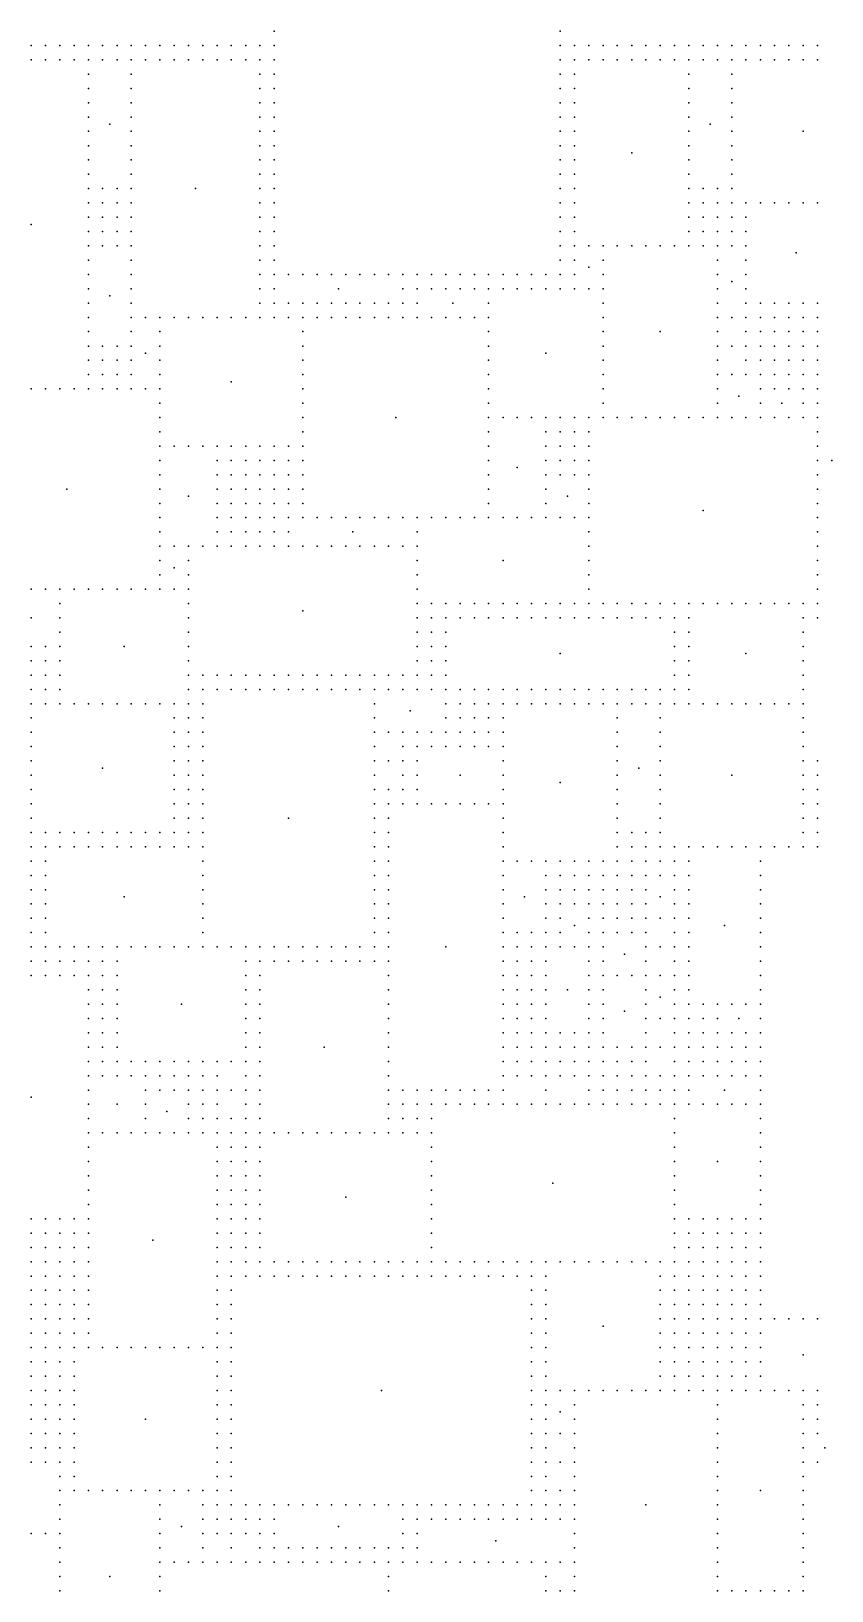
# Model space of a CAD drawing. Header units: metres. Extents: x -50 to 50, y -49 to 49.
# Drawn here: x 0.22 to 12.67, y 0.22 to 24.47 of the extents above; entities that cross this region are included whole.
import ezdxf

# ---------------------------------------------------------------- set-up
doc = ezdxf.new("R2010")
doc.units = ezdxf.units.M

msp = doc.modelspace()

# ---------------------------------------------------------------- linework, layer by layer
for p in [(0.222, 24.251), (0.444, 24.251), (0.667, 24.251), (0.889, 24.251), (1.111, 24.251), (1.333, 24.251), (1.556, 24.251), (1.778, 24.251), (2, 24.251), (2.222, 24.251), (2.444, 24.251), (2.667, 24.251), (2.889, 24.251), (3.111, 24.251), (3.333, 24.251), (3.556, 24.251), (3.778, 24.251), (4, 24.473), (4, 24.251), (8.444, 24.473), (8.444, 24.251), (8.667, 24.251), (8.889, 24.251), (9.111, 24.251), (9.333, 24.251), (9.556, 24.251), (9.778, 24.251), (10, 24.251), (10.222, 24.251), (10.444, 24.251), (10.667, 24.251), (10.889, 24.251), (11.111, 24.251), (11.333, 24.251), (11.556, 24.251), (11.778, 24.251), (12, 24.251), (12.222, 24.251), (12.444, 24.251), (0.222, 24.028), (0.444, 24.028), (0.667, 24.028), (0.889, 24.028), (1.111, 24.028), (1.333, 24.028), (1.556, 24.028), (1.778, 24.028), (2, 24.028), (2.222, 24.028), (2.444, 24.028), (2.667, 24.028), (2.889, 24.028), (3.111, 24.028), (3.333, 24.028), (3.556, 24.028), (3.778, 24.028), (4, 24.028), (8.444, 24.028), (8.667, 24.028), (8.889, 24.028), (9.111, 24.028), (9.333, 24.028), (9.556, 24.028), (9.778, 24.028), (10, 24.028), (10.222, 24.028), (10.444, 24.028), (10.667, 24.028), (10.889, 24.028), (11.111, 24.028), (11.333, 24.028), (11.556, 24.028), (11.778, 24.028), (12, 24.028), (12.222, 24.028), (12.444, 24.028), (1.111, 23.806), (1.778, 23.806), (3.778, 23.806), (4, 23.806), (8.444, 23.806), (8.667, 23.806), (10.444, 23.806), (11.111, 23.806), (1.111, 23.583), (1.778, 23.583), (3.778, 23.583), (4, 23.583), (8.444, 23.583), (8.667, 23.583), (10.444, 23.583), (11.111, 23.583), (1.111, 23.361), (1.778, 23.361), (3.778, 23.361), (4, 23.361), (8.444, 23.361), (8.667, 23.361), (10.444, 23.361), (11.111, 23.361), (1.111, 23.138), (1.778, 23.138), (3.778, 23.138), (4, 23.138), (8.444, 23.138), (8.667, 23.138), (10.444, 23.138), (11.111, 23.138), (1.111, 22.916), (1.444, 23.027), (1.778, 22.916), (3.778, 22.916), (4, 22.916), (8.444, 22.916), (8.667, 22.916), (10.444, 22.916), (10.778, 23.027), (11.111, 22.916), (12.222, 22.916), (1.111, 22.693), (1.778, 22.693), (3.778, 22.693), (4, 22.693), (8.444, 22.693), (8.667, 22.693), (9.556, 22.582), (10.444, 22.693), (11.111, 22.693), (1.111, 22.471), (1.778, 22.471), (3.778, 22.471), (4, 22.471), (8.444, 22.471), (8.667, 22.471), (10.444, 22.471), (11.111, 22.471), (1.111, 22.248), (1.778, 22.248), (3.778, 22.248), (4, 22.248), (8.444, 22.248), (8.667, 22.248), (10.444, 22.248), (11.111, 22.248), (1.111, 22.026), (1.333, 22.026), (1.556, 22.026), (1.778, 22.026), (2.778, 22.026), (3.778, 22.026), (4, 22.026), (8.444, 22.026), (8.667, 22.026), (10.444, 22.026), (10.667, 22.026), (10.889, 22.026), (11.111, 22.026), (1.111, 21.803), (1.333, 21.803), (1.556, 21.803), (1.778, 21.803), (3.778, 21.803), (4, 21.803), (8.444, 21.803), (8.667, 21.803), (10.444, 21.803), (10.667, 21.803), (10.889, 21.803), (11.111, 21.803), (11.333, 21.803), (11.556, 21.803), (11.778, 21.803), (12, 21.803), (12.222, 21.803), (12.444, 21.803), (0.222, 21.469), (1.111, 21.581), (1.111, 21.358), (1.333, 21.581), (1.333, 21.358), (1.556, 21.581), (1.556, 21.358), (1.778, 21.581), (1.778, 21.358), (3.778, 21.581), (3.778, 21.358), (4, 21.581), (4, 21.358), (8.444, 21.581), (8.444, 21.358), (8.667, 21.581), (8.667, 21.358), (10.444, 21.581), (10.444, 21.358), (10.667, 21.581), (10.667, 21.358), (10.889, 21.581), (10.889, 21.358), (11.111, 21.581), (11.111, 21.358), (11.333, 21.581), (11.333, 21.358), (1.111, 21.136), (1.333, 21.136), (1.556, 21.136), (1.778, 21.136), (3.778, 21.136), (4, 21.136), (8.444, 21.136), (8.667, 21.136), (8.889, 21.136), (9.111, 21.136), (9.333, 21.136), (9.556, 21.136), (9.778, 21.136), (10, 21.136), (10.222, 21.136), (10.444, 21.136), (10.667, 21.136), (10.889, 21.136), (11.111, 21.136), (11.333, 21.136), (1.111, 20.913), (1.778, 20.913), (3.778, 20.913), (4, 20.913), (8.444, 20.913), (8.667, 20.913), (9.111, 20.913), (10.889, 20.913), (11.333, 20.913), (12.111, 21.025), (1.111, 20.691), (1.778, 20.691), (3.778, 20.691), (4, 20.691), (4.222, 20.691), (4.444, 20.691), (4.667, 20.691), (4.889, 20.691), (5.111, 20.691), (5.333, 20.691), (5.556, 20.691), (5.778, 20.691), (6, 20.691), (6.222, 20.691), (6.444, 20.691), (6.667, 20.691), (6.889, 20.691), (7.111, 20.691), (7.333, 20.691), (7.556, 20.691), (7.778, 20.691), (8, 20.691), (8.222, 20.691), (8.444, 20.691), (8.667, 20.691), (8.889, 20.802), (9.111, 20.691), (10.889, 20.691), (11.333, 20.691), (1.111, 20.468), (1.778, 20.468), (3.778, 20.468), (4, 20.468), (5, 20.468), (6, 20.468), (6.222, 20.468), (6.444, 20.468), (6.667, 20.468), (6.889, 20.468), (7.111, 20.468), (7.333, 20.468), (7.556, 20.468), (7.778, 20.468), (8, 20.468), (8.222, 20.468), (8.444, 20.468), (8.667, 20.468), (8.889, 20.468), (9.111, 20.468), (10.889, 20.468), (11.111, 20.58), (11.333, 20.468), (1.111, 20.246), (1.444, 20.357), (1.778, 20.246), (3.778, 20.246), (4, 20.246), (4.222, 20.246), (4.444, 20.246), (4.667, 20.246), (4.889, 20.246), (5.111, 20.246), (5.333, 20.246), (5.556, 20.246), (5.778, 20.246), (6, 20.246), (6.222, 20.246), (6.778, 20.246), (7.333, 20.246), (9.111, 20.246), (10.889, 20.246), (11.333, 20.246), (11.556, 20.246), (11.778, 20.246), (12, 20.246), (12.222, 20.246), (12.444, 20.246), (1.111, 20.023), (1.778, 20.023), (2, 20.023), (2.222, 20.023), (2.444, 20.023), (2.667, 20.023), (2.889, 20.023), (3.111, 20.023), (3.333, 20.023), (3.556, 20.023), (3.778, 20.023), (4, 20.023), (4.222, 20.023), (4.444, 20.023), (4.667, 20.023), (4.889, 20.023), (5.111, 20.023), (5.333, 20.023), (5.556, 20.023), (5.778, 20.023), (6, 20.023), (6.222, 20.023), (6.444, 20.023), (6.667, 20.023), (6.889, 20.023), (7.111, 20.023), (7.333, 20.023), (9.111, 20.023), (10.889, 20.023), (11.111, 20.023), (11.333, 20.023), (11.556, 20.023), (11.778, 20.023), (12, 20.023), (12.222, 20.023), (12.444, 20.023), (1.111, 19.801), (1.778, 19.801), (2.222, 19.801), (4.444, 19.801), (7.333, 19.801), (9.111, 19.801), (10, 19.801), (10.889, 19.801), (11.333, 19.801), (11.556, 19.801), (11.778, 19.801), (12, 19.801), (12.222, 19.801), (12.444, 19.801), (1.111, 19.578), (1.333, 19.578), (1.556, 19.578), (1.778, 19.578), (2, 19.467), (2.222, 19.578), (4.444, 19.578), (7.333, 19.578), (8.222, 19.467), (9.111, 19.578), (10.889, 19.578), (11.111, 19.578), (11.333, 19.578), (11.556, 19.578), (11.778, 19.578), (12, 19.578), (12.222, 19.578), (12.444, 19.578), (1.111, 19.356), (1.333, 19.356), (1.556, 19.356), (1.778, 19.356), (2.222, 19.356), (4.444, 19.356), (7.333, 19.356), (9.111, 19.356), (10.889, 19.356), (11.333, 19.356), (11.556, 19.356), (11.778, 19.356), (12, 19.356), (12.222, 19.356), (12.444, 19.356), (1.111, 19.133), (1.333, 19.133), (1.556, 19.133), (1.778, 19.133), (2.222, 19.133), (3.333, 19.022), (4.444, 19.133), (7.333, 19.133), (9.111, 19.133), (10.889, 19.133), (11.111, 19.133), (11.333, 19.133), (11.556, 19.133), (11.778, 19.133), (12, 19.133), (12.222, 19.133), (12.444, 19.133), (0.222, 18.911), (0.444, 18.911), (0.667, 18.911), (0.889, 18.911), (1.111, 18.911), (1.333, 18.911), (1.556, 18.911), (1.778, 18.911), (2, 18.911), (2.222, 18.911), (2.222, 18.688), (4.444, 18.911), (4.444, 18.688), (7.333, 18.911), (7.333, 18.688), (9.111, 18.911), (9.111, 18.688), (10.889, 18.911), (10.889, 18.688), (11.222, 18.8), (11.556, 18.911), (11.556, 18.688), (11.778, 18.911), (11.889, 18.688), (12, 18.911), (12.222, 18.911), (12.222, 18.688), (12.444, 18.911), (12.444, 18.688), (2.222, 18.466), (4.444, 18.466), (5.889, 18.466), (7.333, 18.466), (7.556, 18.466), (7.778, 18.466), (8, 18.466), (8.222, 18.466), (8.444, 18.466), (8.667, 18.466), (8.889, 18.466), (9.111, 18.466), (9.333, 18.466), (9.556, 18.466), (9.778, 18.466), (10, 18.466), (10.222, 18.466), (10.444, 18.466), (10.667, 18.466), (10.889, 18.466), (11.111, 18.466), (11.333, 18.466), (11.556, 18.466), (11.778, 18.466), (12, 18.466), (12.222, 18.466), (12.444, 18.466), (2.222, 18.244), (4.444, 18.244), (7.333, 18.244), (8.222, 18.244), (8.444, 18.244), (8.667, 18.244), (8.889, 18.244), (12.444, 18.244), (2.222, 18.021), (2.444, 18.021), (2.667, 18.021), (2.889, 18.021), (3.111, 18.021), (3.333, 18.021), (3.556, 18.021), (3.778, 18.021), (4, 18.021), (4.222, 18.021), (4.444, 18.021), (7.333, 18.021), (8.222, 18.021), (8.444, 18.021), (8.667, 18.021), (8.889, 18.021), (12.444, 18.021), (2.222, 17.799), (3.111, 17.799), (3.333, 17.799), (3.556, 17.799), (3.778, 17.799), (4, 17.799), (4.222, 17.799), (4.444, 17.799), (7.333, 17.799), (8.222, 17.799), (8.444, 17.799), (8.667, 17.799), (8.889, 17.799), (12.444, 17.799), (12.667, 17.799), (2.222, 17.576), (3.111, 17.576), (3.333, 17.576), (3.556, 17.576), (3.778, 17.576), (4, 17.576), (4.222, 17.576), (4.444, 17.576), (7.333, 17.576), (7.778, 17.687), (8.222, 17.576), (8.444, 17.576), (8.667, 17.576), (8.889, 17.576), (12.444, 17.576), (0.778, 17.354), (2.222, 17.354), (2.667, 17.242), (3.111, 17.354), (3.333, 17.354), (3.556, 17.354), (3.778, 17.354), (4, 17.354), (4.222, 17.354), (4.444, 17.354), (7.333, 17.354), (8.222, 17.354), (8.556, 17.242), (8.889, 17.354), (12.444, 17.354), (2.222, 17.131), (3.111, 17.131), (3.333, 17.131), (3.556, 17.131), (3.778, 17.131), (4, 17.131), (4.222, 17.131), (4.444, 17.131), (7.333, 17.131), (8.222, 17.131), (8.889, 17.131), (10.667, 17.02), (12.444, 17.131), (2.222, 16.909), (3.111, 16.909), (3.333, 16.909), (3.556, 16.909), (3.778, 16.909), (4, 16.909), (4.222, 16.909), (4.444, 16.909), (4.667, 16.909), (4.889, 16.909), (5.111, 16.909), (5.333, 16.909), (5.556, 16.909), (5.778, 16.909), (6, 16.909), (6.222, 16.909), (6.444, 16.909), (6.667, 16.909), (6.889, 16.909), (7.111, 16.909), (7.333, 16.909), (7.556, 16.909), (7.778, 16.909), (8, 16.909), (8.222, 16.909), (8.444, 16.909), (8.667, 16.909), (8.889, 16.909), (12.444, 16.909), (2.222, 16.686), (3.111, 16.686), (3.333, 16.686), (3.556, 16.686), (3.778, 16.686), (4, 16.686), (4.222, 16.686), (5.222, 16.686), (6.222, 16.686), (8.889, 16.686), (12.444, 16.686), (2.222, 16.464), (2.444, 16.464), (2.667, 16.464), (2.889, 16.464), (3.111, 16.464), (3.333, 16.464), (3.556, 16.464), (3.778, 16.464), (4, 16.464), (4.222, 16.464), (4.444, 16.464), (4.667, 16.464), (4.889, 16.464), (5.111, 16.464), (5.333, 16.464), (5.556, 16.464), (5.778, 16.464), (6, 16.464), (6.222, 16.464), (8.889, 16.464), (12.444, 16.464), (2.222, 16.241), (2.222, 16.019), (2.444, 16.13), (2.667, 16.241), (2.667, 16.019), (6.222, 16.241), (6.222, 16.019), (7.556, 16.241), (8.889, 16.241), (8.889, 16.019), (12.444, 16.241), (12.444, 16.019), (0.222, 15.796), (0.444, 15.796), (0.667, 15.796), (0.889, 15.796), (1.111, 15.796), (1.333, 15.796), (1.556, 15.796), (1.778, 15.796), (2, 15.796), (2.222, 15.796), (2.444, 15.796), (2.667, 15.796), (6.222, 15.796), (8.889, 15.796), (12.444, 15.796), (0.667, 15.574), (2.667, 15.574), (6.222, 15.574), (6.444, 15.574), (6.667, 15.574), (6.889, 15.574), (7.111, 15.574), (7.333, 15.574), (7.556, 15.574), (7.778, 15.574), (8, 15.574), (8.222, 15.574), (8.444, 15.574), (8.667, 15.574), (8.889, 15.574), (9.111, 15.574), (9.333, 15.574), (9.556, 15.574), (9.778, 15.574), (10, 15.574), (10.222, 15.574), (10.444, 15.574), (10.667, 15.574), (10.889, 15.574), (11.111, 15.574), (11.333, 15.574), (11.556, 15.574), (11.778, 15.574), (12, 15.574), (12.222, 15.574), (12.444, 15.574), (0.222, 15.351), (0.667, 15.351), (2.667, 15.351), (4.444, 15.462), (6.222, 15.351), (6.444, 15.351), (6.667, 15.351), (6.889, 15.351), (7.111, 15.351), (7.333, 15.351), (7.556, 15.351), (7.778, 15.351), (8, 15.351), (8.222, 15.351), (8.444, 15.351), (8.667, 15.351), (8.889, 15.351), (9.111, 15.351), (9.333, 15.351), (9.556, 15.351), (9.778, 15.351), (10, 15.351), (10.222, 15.351), (10.444, 15.351), (12.222, 15.351), (12.444, 15.351), (0.667, 15.129), (2.667, 15.129), (6.222, 15.129), (6.444, 15.129), (6.667, 15.129), (10.222, 15.129), (10.444, 15.129), (12.222, 15.129), (0.222, 14.906), (0.444, 14.906), (0.667, 14.906), (1.667, 14.906), (2.667, 14.906), (6.222, 14.906), (6.444, 14.906), (6.667, 14.906), (8.444, 14.795), (10.222, 14.906), (10.444, 14.906), (11.333, 14.795), (12.222, 14.906), (0.222, 14.684), (0.444, 14.684), (0.667, 14.684), (2.667, 14.684), (6.222, 14.684), (6.444, 14.684), (6.667, 14.684), (10.222, 14.684), (10.444, 14.684), (12.222, 14.684), (0.222, 14.461), (0.444, 14.461), (0.667, 14.461), (2.667, 14.461), (2.889, 14.461), (3.111, 14.461), (3.333, 14.461), (3.556, 14.461), (3.778, 14.461), (4, 14.461), (4.222, 14.461), (4.444, 14.461), (4.667, 14.461), (4.889, 14.461), (5.111, 14.461), (5.333, 14.461), (5.556, 14.461), (5.778, 14.461), (6, 14.461), (6.222, 14.461), (6.444, 14.461), (6.667, 14.461), (10.222, 14.461), (10.444, 14.461), (12.222, 14.461), (0.222, 14.239), (0.444, 14.239), (0.667, 14.239), (2.667, 14.239), (2.889, 14.239), (3.111, 14.239), (3.333, 14.239), (3.556, 14.239), (3.778, 14.239), (4, 14.239), (4.222, 14.239), (4.444, 14.239), (4.667, 14.239), (4.889, 14.239), (5.111, 14.239), (5.333, 14.239), (5.556, 14.239), (5.778, 14.239), (6, 14.239), (6.222, 14.239), (6.444, 14.239), (6.667, 14.239), (6.889, 14.239), (7.111, 14.239), (7.333, 14.239), (7.556, 14.239), (7.778, 14.239), (8, 14.239), (8.222, 14.239), (8.444, 14.239), (8.667, 14.239), (8.889, 14.239), (9.111, 14.239), (9.333, 14.239), (9.556, 14.239), (9.778, 14.239), (10, 14.239), (10.222, 14.239), (10.444, 14.239), (12.222, 14.239), (0.222, 14.016), (0.444, 14.016), (0.667, 14.016), (0.889, 14.016), (1.111, 14.016), (1.333, 14.016), (1.556, 14.016), (1.778, 14.016), (2, 14.016), (2.222, 14.016), (2.444, 14.016), (2.667, 14.016), (2.889, 14.016), (5.556, 14.016), (6.111, 13.905), (6.667, 14.016), (6.889, 14.016), (7.111, 14.016), (7.333, 14.016), (7.556, 14.016), (7.778, 14.016), (8, 14.016), (8.222, 14.016), (8.444, 14.016), (8.667, 14.016), (8.889, 14.016), (9.111, 14.016), (9.333, 14.016), (9.556, 14.016), (9.778, 14.016), (10, 14.016), (10.222, 14.016), (10.444, 14.016), (10.667, 14.016), (10.889, 14.016), (11.111, 14.016), (11.333, 14.016), (11.556, 14.016), (11.778, 14.016), (12, 14.016), (12.222, 14.016), (0.222, 13.794), (2.444, 13.794), (2.667, 13.794), (2.889, 13.794), (5.556, 13.794), (6.667, 13.794), (6.889, 13.794), (7.111, 13.794), (7.333, 13.794), (7.556, 13.794), (9.333, 13.794), (10, 13.794), (12.222, 13.794), (0.222, 13.571), (0.222, 13.349), (2.444, 13.571), (2.444, 13.349), (2.667, 13.571), (2.667, 13.349), (2.889, 13.571), (2.889, 13.349), (5.556, 13.571), (5.556, 13.349), (5.778, 13.571), (6, 13.571), (6, 13.349), (6.222, 13.571), (6.222, 13.349), (6.444, 13.571), (6.444, 13.349), (6.667, 13.571), (6.667, 13.349), (6.889, 13.571), (6.889, 13.349), (7.111, 13.571), (7.111, 13.349), (7.333, 13.571), (7.333, 13.349), (7.556, 13.571), (7.556, 13.349), (9.333, 13.571), (9.333, 13.349), (10, 13.571), (10, 13.349), (12.222, 13.571), (12.222, 13.349), (0.222, 13.126), (2.444, 13.126), (2.667, 13.126), (2.889, 13.126), (5.556, 13.126), (5.778, 13.126), (6, 13.126), (6.222, 13.126), (7.556, 13.126), (9.333, 13.126), (10, 13.126), (12.222, 13.126), (12.444, 13.126), (0.222, 12.904), (1.333, 13.015), (2.444, 12.904), (2.667, 12.904), (2.889, 12.904), (5.556, 12.904), (6, 12.904), (6.222, 12.904), (6.889, 12.904), (7.556, 12.904), (9.333, 12.904), (9.667, 13.015), (10, 12.904), (11.111, 12.904), (12.222, 12.904), (12.444, 12.904), (0.222, 12.681), (2.444, 12.681), (2.667, 12.681), (2.889, 12.681), (5.556, 12.681), (5.778, 12.681), (6, 12.681), (6.222, 12.681), (7.556, 12.681), (8.444, 12.793), (9.333, 12.681), (10, 12.681), (12.222, 12.681), (12.444, 12.681), (0.222, 12.459), (2.444, 12.459), (2.667, 12.459), (2.889, 12.459), (5.556, 12.459), (5.778, 12.459), (6, 12.459), (6.222, 12.459), (6.444, 12.459), (6.667, 12.459), (6.889, 12.459), (7.111, 12.459), (7.333, 12.459), (7.556, 12.459), (9.333, 12.459), (10, 12.459), (12.222, 12.459), (12.444, 12.459), (0.222, 12.236), (2.444, 12.236), (2.667, 12.236), (2.889, 12.236), (4.222, 12.236), (5.556, 12.236), (5.778, 12.236), (7.556, 12.236), (9.333, 12.236), (10, 12.236), (12.222, 12.236), (12.444, 12.236), (0.222, 12.014), (0.444, 12.014), (0.667, 12.014), (0.889, 12.014), (1.111, 12.014), (1.333, 12.014), (1.556, 12.014), (1.778, 12.014), (2, 12.014), (2.222, 12.014), (2.444, 12.014), (2.667, 12.014), (2.889, 12.014), (5.556, 12.014), (5.778, 12.014), (7.556, 12.014), (9.333, 12.014), (9.556, 12.014), (9.778, 12.014), (10, 12.014), (12.222, 12.014), (12.444, 12.014), (0.222, 11.792), (0.444, 11.792), (0.667, 11.792), (0.889, 11.792), (1.111, 11.792), (1.333, 11.792), (1.556, 11.792), (1.778, 11.792), (2, 11.792), (2.222, 11.792), (2.444, 11.792), (2.667, 11.792), (2.889, 11.792), (5.556, 11.792), (5.778, 11.792), (7.556, 11.792), (9.333, 11.792), (9.556, 11.792), (9.778, 11.792), (10, 11.792), (10.222, 11.792), (10.444, 11.792), (10.667, 11.792), (10.889, 11.792), (11.111, 11.792), (11.333, 11.792), (11.556, 11.792), (11.778, 11.792), (12, 11.792), (12.222, 11.792), (12.444, 11.792), (0.222, 11.569), (0.444, 11.569), (2.889, 11.569), (5.556, 11.569), (5.778, 11.569), (7.556, 11.569), (7.778, 11.569), (8, 11.569), (8.222, 11.569), (8.444, 11.569), (8.667, 11.569), (8.889, 11.569), (9.111, 11.569), (9.333, 11.569), (9.556, 11.569), (9.778, 11.569), (10, 11.569), (10.222, 11.569), (10.444, 11.569), (11.556, 11.569), (0.222, 11.347), (0.444, 11.347), (2.889, 11.347), (5.556, 11.347), (5.778, 11.347), (7.556, 11.347), (8.222, 11.347), (8.444, 11.347), (8.667, 11.347), (8.889, 11.347), (9.111, 11.347), (9.333, 11.347), (9.556, 11.347), (9.778, 11.347), (10, 11.347), (10.222, 11.347), (10.444, 11.347), (11.556, 11.347), (0.222, 11.124), (0.444, 11.124), (1.667, 11.013), (2.889, 11.124), (5.556, 11.124), (5.778, 11.124), (7.556, 11.124), (7.889, 11.013), (8.222, 11.124), (8.444, 11.124), (8.667, 11.124), (8.889, 11.124), (9.111, 11.124), (9.333, 11.124), (9.556, 11.124), (9.778, 11.124), (10, 11.013), (10.222, 11.124), (10.444, 11.124), (11.556, 11.124), (0.222, 10.902), (0.222, 10.679), (0.444, 10.902), (0.444, 10.679), (2.889, 10.902), (2.889, 10.679), (5.556, 10.902), (5.556, 10.679), (5.778, 10.902), (5.778, 10.679), (7.556, 10.902), (7.556, 10.679), (8.222, 10.902), (8.222, 10.679), (8.444, 10.902), (8.444, 10.679), (8.667, 10.902), (8.889, 10.902), (8.889, 10.679), (9.111, 10.902), (9.111, 10.679), (9.333, 10.902), (9.333, 10.679), (9.556, 10.902), (9.556, 10.679), (9.778, 10.902), (9.778, 10.679), (10, 10.679), (10.222, 10.902), (10.222, 10.679), (10.444, 10.902), (10.444, 10.679), (11.556, 10.902), (11.556, 10.679), (0.222, 10.457), (0.444, 10.457), (2.889, 10.457), (5.556, 10.457), (5.778, 10.457), (7.556, 10.457), (7.778, 10.457), (8, 10.457), (8.222, 10.457), (8.444, 10.457), (8.667, 10.568), (8.889, 10.457), (9.111, 10.457), (9.333, 10.457), (9.556, 10.457), (9.778, 10.457), (10.222, 10.457), (10.444, 10.457), (11, 10.568), (11.556, 10.457), (0.222, 10.234), (0.444, 10.234), (0.667, 10.234), (0.889, 10.234), (1.111, 10.234), (1.333, 10.234), (1.556, 10.234), (1.778, 10.234), (2, 10.234), (2.222, 10.234), (2.444, 10.234), (2.667, 10.234), (2.889, 10.234), (3.111, 10.234), (3.333, 10.234), (3.556, 10.234), (3.778, 10.234), (4, 10.234), (4.222, 10.234), (4.444, 10.234), (4.667, 10.234), (4.889, 10.234), (5.111, 10.234), (5.333, 10.234), (5.556, 10.234), (5.778, 10.234), (6.667, 10.234), (7.556, 10.234), (7.778, 10.234), (8, 10.234), (8.222, 10.234), (8.444, 10.234), (8.667, 10.234), (8.889, 10.234), (9.111, 10.234), (9.778, 10.234), (10, 10.234), (10.222, 10.234), (10.444, 10.234), (11.556, 10.234), (0.222, 10.012), (0.444, 10.012), (0.667, 10.012), (0.889, 10.012), (1.111, 10.012), (1.333, 10.012), (1.556, 10.012), (3.556, 10.012), (3.778, 10.012), (4, 10.012), (4.222, 10.012), (4.444, 10.012), (4.667, 10.012), (4.889, 10.012), (5.111, 10.012), (5.333, 10.012), (5.556, 10.012), (5.778, 10.012), (7.556, 10.012), (7.778, 10.012), (8, 10.012), (8.222, 10.012), (8.889, 10.012), (9.111, 10.012), (9.444, 10.123), (9.778, 10.012), (10.222, 10.012), (10.444, 10.012), (11.556, 10.012), (0.222, 9.789), (0.444, 9.789), (0.667, 9.789), (0.889, 9.789), (1.111, 9.789), (1.333, 9.789), (1.556, 9.789), (3.556, 9.789), (3.778, 9.789), (5.778, 9.789), (7.556, 9.789), (7.778, 9.789), (8, 9.789), (8.222, 9.789), (8.889, 9.789), (9.111, 9.789), (9.333, 9.789), (9.556, 9.789), (9.778, 9.789), (10, 9.789), (10.222, 9.789), (10.444, 9.789), (11.556, 9.789), (1.111, 9.567), (1.333, 9.567), (1.556, 9.567), (3.556, 9.567), (3.778, 9.567), (5.778, 9.567), (7.556, 9.567), (7.778, 9.567), (8, 9.567), (8.222, 9.567), (8.556, 9.567), (8.889, 9.567), (9.111, 9.567), (9.778, 9.567), (10.222, 9.567), (10.444, 9.567), (11.556, 9.567), (1.111, 9.344), (1.333, 9.344), (1.556, 9.344), (2.556, 9.344), (3.556, 9.344), (3.778, 9.344), (5.778, 9.344), (7.556, 9.344), (7.778, 9.344), (8, 9.344), (8.222, 9.344), (8.889, 9.344), (9.111, 9.344), (9.444, 9.233), (9.778, 9.344), (10, 9.455), (10.222, 9.344), (10.444, 9.344), (10.667, 9.344), (10.889, 9.344), (11.111, 9.344), (11.333, 9.344), (11.556, 9.344), (1.111, 9.122), (1.333, 9.122), (1.556, 9.122), (3.556, 9.122), (3.778, 9.122), (5.778, 9.122), (7.556, 9.122), (7.778, 9.122), (8, 9.122), (8.222, 9.122), (8.889, 9.122), (9.111, 9.122), (9.778, 9.122), (10, 9.122), (10.222, 9.122), (10.444, 9.122), (10.667, 9.122), (10.889, 9.122), (11.222, 9.122), (11.556, 9.122), (1.111, 8.899), (1.333, 8.899), (1.556, 8.899), (3.556, 8.899), (3.778, 8.899), (5.778, 8.899), (7.556, 8.899), (7.778, 8.899), (8, 8.899), (8.222, 8.899), (8.444, 8.899), (8.667, 8.899), (8.889, 8.899), (9.111, 8.899), (9.778, 8.899), (10.222, 8.899), (10.444, 8.899), (10.667, 8.899), (10.889, 8.899), (11.111, 8.899), (11.333, 8.899), (11.556, 8.899), (1.111, 8.677), (1.333, 8.677), (1.556, 8.677), (3.556, 8.677), (3.778, 8.677), (4.778, 8.677), (5.778, 8.677), (7.556, 8.677), (7.778, 8.677), (8, 8.677), (8.222, 8.677), (8.444, 8.677), (8.667, 8.677), (8.889, 8.677), (9.111, 8.677), (9.333, 8.677), (9.556, 8.677), (9.778, 8.677), (10, 8.677), (10.222, 8.677), (10.444, 8.677), (10.667, 8.677), (10.889, 8.677), (11.111, 8.677), (11.333, 8.677), (11.556, 8.677), (1.111, 8.454), (1.333, 8.454), (1.556, 8.454), (1.778, 8.454), (2, 8.454), (2.222, 8.454), (2.444, 8.454), (2.667, 8.454), (2.889, 8.454), (3.111, 8.454), (3.333, 8.454), (3.556, 8.454), (3.778, 8.454), (5.778, 8.454), (7.556, 8.454), (7.778, 8.454), (8, 8.454), (8.222, 8.454), (8.444, 8.454), (8.667, 8.454), (8.889, 8.454), (9.111, 8.454), (9.333, 8.454), (9.556, 8.454), (9.778, 8.454), (10.222, 8.454), (10.444, 8.454), (10.667, 8.454), (10.889, 8.454), (11.111, 8.454), (11.333, 8.454), (11.556, 8.454), (1.111, 8.232), (1.111, 8.009), (1.333, 8.232), (1.556, 8.232), (1.778, 8.232), (2, 8.232), (2, 8.009), (2.222, 8.232), (2.222, 8.009), (2.444, 8.232), (2.444, 8.009), (2.667, 8.232), (2.667, 8.009), (2.889, 8.232), (2.889, 8.009), (3.111, 8.232), (3.111, 8.009), (3.333, 8.009), (3.556, 8.232), (3.556, 8.009), (3.778, 8.232), (3.778, 8.009), (5.778, 8.232), (5.778, 8.009), (6, 8.009), (6.222, 8.009), (6.444, 8.009), (6.667, 8.009), (6.889, 8.009), (7.111, 8.009), (7.333, 8.009), (7.556, 8.232), (7.556, 8.009), (7.778, 8.232), (8, 8.232), (8.222, 8.232), (8.222, 8.009), (8.444, 8.232), (8.667, 8.232), (8.889, 8.232), (8.889, 8.009), (9.111, 8.232), (9.111, 8.009), (9.333, 8.232), (9.333, 8.009), (9.556, 8.232), (9.556, 8.009), (9.778, 8.232), (9.778, 8.009), (10, 8.232), (10, 8.009), (10.222, 8.232), (10.222, 8.009), (10.444, 8.232), (10.444, 8.009), (10.667, 8.232), (10.889, 8.232), (11, 8.009), (11.111, 8.232), (11.333, 8.232), (11.556, 8.232), (11.556, 8.009), (0.222, 7.898), (1.111, 7.787), (1.556, 7.787), (2, 7.787), (2.667, 7.787), (2.889, 7.787), (3.111, 7.787), (3.556, 7.787), (3.778, 7.787), (5.778, 7.787), (6, 7.787), (6.222, 7.787), (6.444, 7.787), (6.667, 7.787), (6.889, 7.787), (7.111, 7.787), (7.333, 7.787), (7.556, 7.787), (7.778, 7.787), (8, 7.787), (8.222, 7.787), (8.444, 7.787), (8.667, 7.787), (8.889, 7.787), (9.111, 7.787), (9.333, 7.787), (9.556, 7.787), (9.778, 7.787), (10, 7.787), (10.222, 7.787), (10.444, 7.787), (10.667, 7.787), (10.889, 7.787), (11.111, 7.787), (11.333, 7.787), (11.556, 7.787), (1.111, 7.564), (2, 7.564), (2.333, 7.676), (2.667, 7.564), (2.889, 7.564), (3.111, 7.564), (3.333, 7.564), (3.556, 7.564), (3.778, 7.564), (5.778, 7.564), (6, 7.564), (6.222, 7.564), (6.444, 7.564), (10.222, 7.564), (11.556, 7.564), (1.111, 7.342), (1.333, 7.342), (1.556, 7.342), (1.778, 7.342), (2, 7.342), (2.222, 7.342), (2.444, 7.342), (2.667, 7.342), (2.889, 7.342), (3.111, 7.342), (3.333, 7.342), (3.556, 7.342), (3.778, 7.342), (4, 7.342), (4.222, 7.342), (4.444, 7.342), (4.667, 7.342), (4.889, 7.342), (5.111, 7.342), (5.333, 7.342), (5.556, 7.342), (5.778, 7.342), (6, 7.342), (6.222, 7.342), (6.444, 7.342), (10.222, 7.342), (11.556, 7.342), (1.111, 7.119), (3.111, 7.119), (3.333, 7.119), (3.556, 7.119), (3.778, 7.119), (6.444, 7.119), (10.222, 7.119), (11.556, 7.119), (1.111, 6.897), (3.111, 6.897), (3.333, 6.897), (3.556, 6.897), (3.778, 6.897), (6.444, 6.897), (10.222, 6.897), (10.889, 6.897), (11.556, 6.897), (1.111, 6.674), (3.111, 6.674), (3.333, 6.674), (3.556, 6.674), (3.778, 6.674), (6.444, 6.674), (8.333, 6.563), (10.222, 6.674), (11.556, 6.674), (1.111, 6.452), (3.111, 6.452), (3.333, 6.452), (3.556, 6.452), (3.778, 6.452), (5.111, 6.341), (6.444, 6.452), (10.222, 6.452), (11.556, 6.452), (1.111, 6.229), (3.111, 6.229), (3.333, 6.229), (3.556, 6.229), (3.778, 6.229), (6.444, 6.229), (10.222, 6.229), (11.556, 6.229), (0.222, 6.007), (0.444, 6.007), (0.667, 6.007), (0.889, 6.007), (1.111, 6.007), (3.111, 6.007), (3.333, 6.007), (3.556, 6.007), (3.778, 6.007), (6.444, 6.007), (10.222, 6.007), (10.444, 6.007), (10.667, 6.007), (10.889, 6.007), (11.111, 6.007), (11.333, 6.007), (11.556, 6.007), (0.222, 5.785), (0.444, 5.785), (0.667, 5.785), (0.889, 5.785), (1.111, 5.785), (2.111, 5.673), (3.111, 5.785), (3.333, 5.785), (3.556, 5.785), (3.778, 5.785), (6.444, 5.785), (10.222, 5.785), (10.444, 5.785), (10.667, 5.785), (10.889, 5.785), (11.111, 5.785), (11.333, 5.785), (11.556, 5.785), (0.222, 5.562), (0.222, 5.34), (0.444, 5.562), (0.444, 5.34), (0.667, 5.562), (0.667, 5.34), (0.889, 5.562), (0.889, 5.34), (1.111, 5.562), (1.111, 5.34), (3.111, 5.562), (3.111, 5.34), (3.333, 5.562), (3.333, 5.34), (3.556, 5.562), (3.556, 5.34), (3.778, 5.562), (3.778, 5.34), (4, 5.34), (4.222, 5.34), (4.444, 5.34), (4.667, 5.34), (4.889, 5.34), (5.111, 5.34), (5.333, 5.34), (5.556, 5.34), (5.778, 5.34), (6, 5.34), (6.222, 5.34), (6.444, 5.562), (6.444, 5.34), (6.667, 5.34), (6.889, 5.34), (7.111, 5.34), (7.333, 5.34), (7.556, 5.34), (7.778, 5.34), (8, 5.34), (8.222, 5.34), (8.444, 5.34), (8.667, 5.34), (8.889, 5.34), (9.111, 5.34), (9.333, 5.34), (9.556, 5.34), (9.778, 5.34), (10, 5.34), (10.222, 5.562), (10.222, 5.34), (10.444, 5.562), (10.444, 5.34), (10.667, 5.562), (10.667, 5.34), (10.889, 5.562), (10.889, 5.34), (11.111, 5.562), (11.111, 5.34), (11.333, 5.562), (11.333, 5.34), (11.556, 5.562), (11.556, 5.34), (0.222, 5.117), (0.444, 5.117), (0.667, 5.117), (0.889, 5.117), (1.111, 5.117), (3.111, 5.117), (3.333, 5.117), (3.556, 5.117), (3.778, 5.117), (4, 5.117), (4.222, 5.117), (4.444, 5.117), (4.667, 5.117), (4.889, 5.117), (5.111, 5.117), (5.333, 5.117), (5.556, 5.117), (5.778, 5.117), (6, 5.117), (6.222, 5.117), (6.444, 5.117), (6.667, 5.117), (6.889, 5.117), (7.111, 5.117), (7.333, 5.117), (7.556, 5.117), (7.778, 5.117), (8, 5.117), (8.222, 5.117), (10, 5.117), (10.222, 5.117), (10.444, 5.117), (10.667, 5.117), (10.889, 5.117), (11.111, 5.117), (11.333, 5.117), (11.556, 5.117), (0.222, 4.895), (0.444, 4.895), (0.667, 4.895), (0.889, 4.895), (1.111, 4.895), (3.111, 4.895), (3.333, 4.895), (8, 4.895), (8.222, 4.895), (10, 4.895), (10.222, 4.895), (10.444, 4.895), (10.667, 4.895), (10.889, 4.895), (11.111, 4.895), (11.333, 4.895), (11.556, 4.895), (0.222, 4.672), (0.444, 4.672), (0.667, 4.672), (0.889, 4.672), (1.111, 4.672), (3.111, 4.672), (3.333, 4.672), (8, 4.672), (8.222, 4.672), (10, 4.672), (10.222, 4.672), (10.444, 4.672), (10.667, 4.672), (10.889, 4.672), (11.111, 4.672), (11.333, 4.672), (11.556, 4.672), (0.222, 4.45), (0.444, 4.45), (0.667, 4.45), (0.889, 4.45), (1.111, 4.45), (3.111, 4.45), (3.333, 4.45), (8, 4.45), (8.222, 4.45), (10, 4.45), (10.222, 4.45), (10.444, 4.45), (10.667, 4.45), (10.889, 4.45), (11.111, 4.45), (11.333, 4.45), (11.556, 4.45), (11.778, 4.45), (12, 4.45), (12.222, 4.45), (12.444, 4.45), (0.222, 4.227), (0.444, 4.227), (0.667, 4.227), (0.889, 4.227), (1.111, 4.227), (3.111, 4.227), (3.333, 4.227), (8, 4.227), (8.222, 4.227), (9.111, 4.338), (10, 4.227), (10.222, 4.227), (10.444, 4.227), (10.667, 4.227), (10.889, 4.227), (11.111, 4.227), (11.333, 4.227), (11.556, 4.227), (0.222, 4.005), (0.444, 4.005), (0.667, 4.005), (0.889, 4.005), (1.111, 4.005), (1.333, 4.005), (1.556, 4.005), (1.778, 4.005), (2, 4.005), (2.222, 4.005), (2.444, 4.005), (2.667, 4.005), (2.889, 4.005), (3.111, 4.005), (3.333, 4.005), (8, 4.005), (8.222, 4.005), (10, 4.005), (10.222, 4.005), (10.444, 4.005), (10.667, 4.005), (10.889, 4.005), (11.111, 4.005), (11.333, 4.005), (11.556, 4.005), (12.222, 3.893), (0.222, 3.782), (0.444, 3.782), (0.667, 3.782), (0.889, 3.782), (3.111, 3.782), (3.333, 3.782), (8, 3.782), (8.222, 3.782), (10, 3.782), (10.222, 3.782), (10.444, 3.782), (10.667, 3.782), (10.889, 3.782), (11.111, 3.782), (11.333, 3.782), (11.556, 3.782), (0.222, 3.56), (0.444, 3.56), (0.667, 3.56), (0.889, 3.56), (3.111, 3.56), (3.333, 3.56), (8, 3.56), (8.222, 3.56), (10, 3.56), (10.222, 3.56), (10.444, 3.56), (10.667, 3.56), (10.889, 3.56), (11.111, 3.56), (11.333, 3.56), (11.556, 3.56), (0.222, 3.337), (0.444, 3.337), (0.667, 3.337), (0.889, 3.337), (3.111, 3.337), (3.333, 3.337), (5.667, 3.337), (8, 3.337), (8.222, 3.337), (8.444, 3.337), (8.667, 3.337), (8.889, 3.337), (9.111, 3.337), (9.333, 3.337), (9.556, 3.337), (9.778, 3.337), (10, 3.337), (10.222, 3.337), (10.444, 3.337), (10.667, 3.337), (10.889, 3.337), (11.111, 3.337), (11.333, 3.337), (11.556, 3.337), (11.778, 3.337), (12, 3.337), (12.222, 3.337), (12.444, 3.337), (0.222, 3.115), (0.444, 3.115), (0.667, 3.115), (0.889, 3.115), (3.111, 3.115), (3.333, 3.115), (8, 3.115), (8.222, 3.115), (8.444, 3.004), (8.667, 3.115), (10.889, 3.115), (12.222, 3.115), (12.444, 3.115), (0.222, 2.892), (0.222, 2.67), (0.444, 2.892), (0.444, 2.67), (0.667, 2.892), (0.667, 2.67), (0.889, 2.892), (0.889, 2.67), (2, 2.892), (3.111, 2.892), (3.111, 2.67), (3.333, 2.892), (3.333, 2.67), (8, 2.892), (8, 2.67), (8.222, 2.892), (8.222, 2.67), (8.444, 2.67), (8.667, 2.892), (8.667, 2.67), (10.889, 2.892), (10.889, 2.67), (12.222, 2.892), (12.222, 2.67), (12.444, 2.892), (12.444, 2.67), (0.222, 2.447), (0.444, 2.447), (0.667, 2.447), (0.889, 2.447), (3.111, 2.447), (3.333, 2.447), (8, 2.447), (8.222, 2.447), (8.667, 2.447), (10.889, 2.447), (12.222, 2.447), (12.556, 2.447), (0.222, 2.225), (0.444, 2.225), (0.667, 2.225), (0.889, 2.225), (3.111, 2.225), (3.333, 2.225), (8, 2.225), (8.222, 2.225), (8.444, 2.225), (8.667, 2.225), (10.889, 2.225), (12.222, 2.225), (12.444, 2.225), (0.667, 2.002), (0.889, 2.002), (3.111, 2.002), (3.333, 2.002), (8, 2.002), (8.222, 2.002), (8.667, 2.002), (10.889, 2.002), (12.222, 2.002), (0.667, 1.78), (0.889, 1.78), (1.111, 1.78), (1.333, 1.78), (1.556, 1.78), (1.778, 1.78), (2, 1.78), (2.222, 1.78), (2.444, 1.78), (2.667, 1.78), (2.889, 1.78), (3.111, 1.78), (3.333, 1.78), (8, 1.78), (8.222, 1.78), (8.444, 1.78), (8.667, 1.78), (10.889, 1.78), (11.556, 1.78), (12.222, 1.78), (0.667, 1.557), (2.222, 1.557), (2.889, 1.557), (3.111, 1.557), (3.333, 1.557), (3.556, 1.557), (3.778, 1.557), (4, 1.557), (4.222, 1.557), (4.444, 1.557), (4.667, 1.557), (4.889, 1.557), (5.111, 1.557), (5.333, 1.557), (5.556, 1.557), (5.778, 1.557), (6, 1.557), (6.222, 1.557), (6.444, 1.557), (6.667, 1.557), (6.889, 1.557), (7.111, 1.557), (7.333, 1.557), (7.556, 1.557), (7.778, 1.557), (8, 1.557), (8.222, 1.557), (8.444, 1.557), (8.667, 1.557), (9.778, 1.557), (10.889, 1.557), (12.222, 1.557), (0.667, 1.335), (2.222, 1.335), (2.556, 1.224), (2.889, 1.335), (3.111, 1.335), (3.333, 1.335), (3.556, 1.335), (3.778, 1.335), (4, 1.335), (5, 1.224), (6, 1.335), (6.222, 1.335), (6.444, 1.335), (6.667, 1.335), (6.889, 1.335), (7.111, 1.335), (7.333, 1.335), (7.556, 1.335), (7.778, 1.335), (8, 1.335), (8.222, 1.335), (8.444, 1.335), (8.667, 1.335), (10.889, 1.335), (12.222, 1.335), (0.222, 1.112), (0.444, 1.112), (0.667, 1.112), (2.222, 1.112), (2.889, 1.112), (3.111, 1.112), (3.333, 1.112), (3.556, 1.112), (3.778, 1.112), (4, 1.112), (6, 1.112), (6.222, 1.112), (7.444, 1.001), (8.667, 1.112), (10.889, 1.112), (12.222, 1.112), (0.667, 0.89), (2.222, 0.89), (2.889, 0.89), (3.333, 0.89), (3.778, 0.89), (4, 0.89), (4.222, 0.89), (4.444, 0.89), (4.667, 0.89), (4.889, 0.89), (5.111, 0.89), (5.333, 0.89), (5.556, 0.89), (5.778, 0.89), (6, 0.89), (6.222, 0.89), (8.667, 0.89), (10.889, 0.89), (12.222, 0.89), (0.667, 0.667), (2.222, 0.667), (2.444, 0.667), (2.667, 0.667), (2.889, 0.667), (3.111, 0.667), (3.333, 0.667), (3.556, 0.667), (3.778, 0.667), (4, 0.667), (4.222, 0.667), (4.444, 0.667), (4.667, 0.667), (4.889, 0.667), (5.111, 0.667), (5.333, 0.667), (5.556, 0.667), (5.778, 0.667), (6, 0.667), (6.222, 0.667), (6.444, 0.667), (6.667, 0.667), (6.889, 0.667), (7.111, 0.667), (7.333, 0.667), (7.556, 0.667), (7.778, 0.667), (8, 0.667), (8.222, 0.667), (8.444, 0.667), (8.667, 0.667), (10.889, 0.667), (12.222, 0.667), (0.667, 0.445), (1.444, 0.445), (2.222, 0.445), (5.778, 0.445), (8.222, 0.445), (8.667, 0.445), (10.889, 0.445), (12.222, 0.445), (0.667, 0.222), (2.222, 0.222), (5.778, 0.222), (8.222, 0.222), (8.444, 0.222), (8.667, 0.222), (10.889, 0.222), (11.111, 0.222), (11.333, 0.222), (11.556, 0.222), (11.778, 0.222), (12, 0.222), (12.222, 0.222)]:
    msp.add_point(p)

doc.saveas('drawing.dxf')
